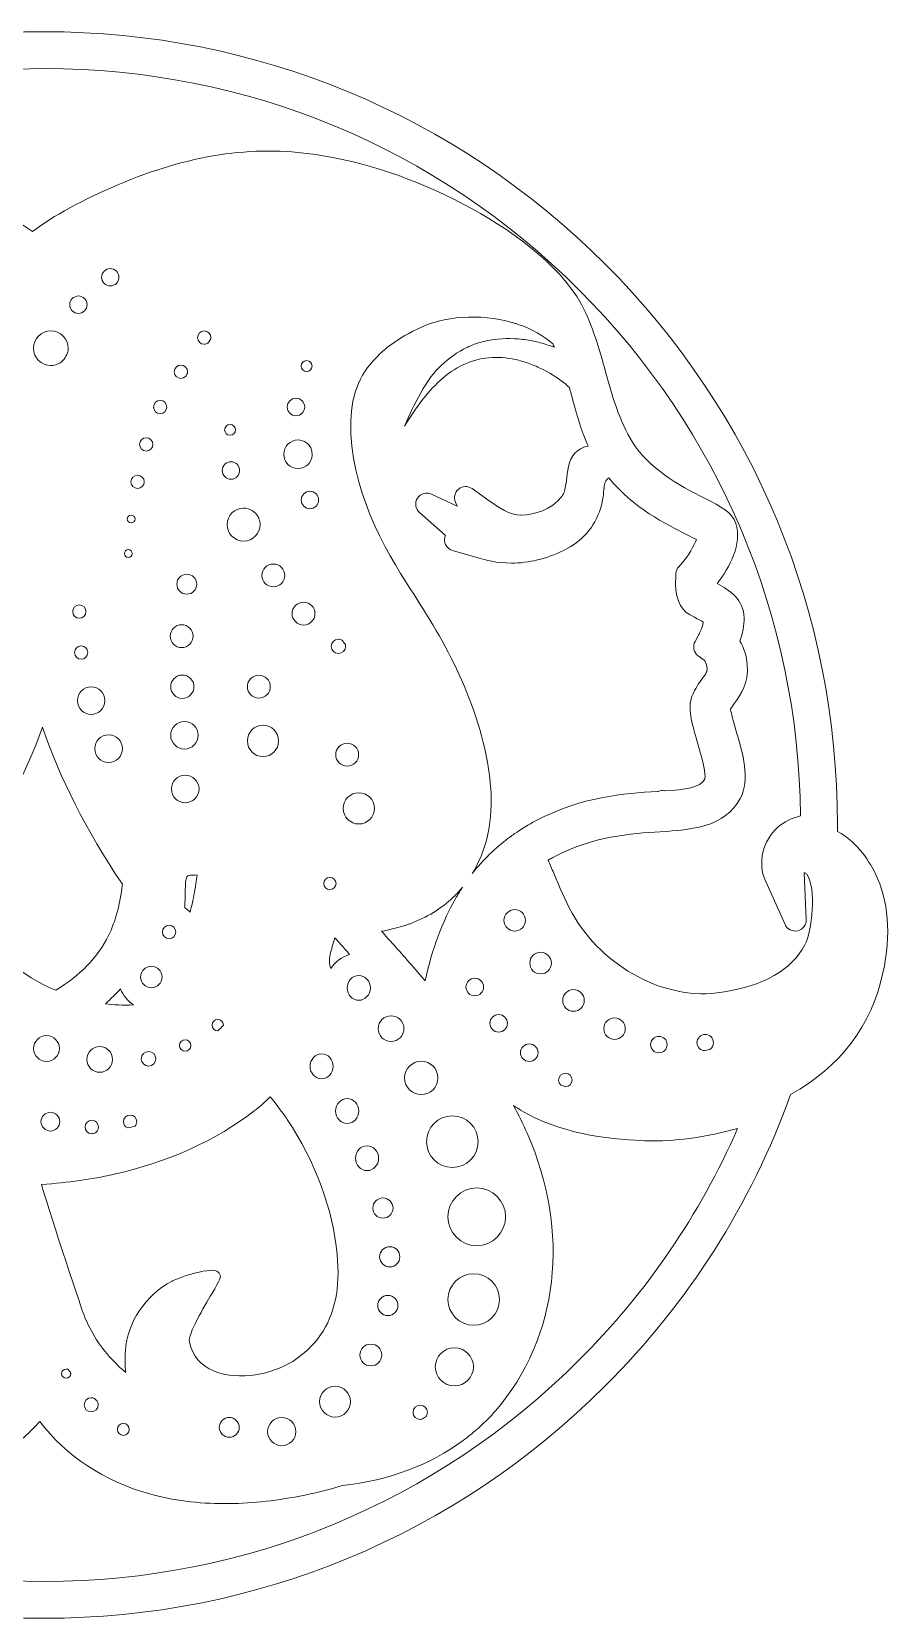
# Model space of a CAD drawing. Header units: millimetres. Extents: x 9 to 1276, y -340 to -50.
# Drawn here: x 794.5 to 948.6, y -340.4 to -56.2 of the extents above; entities that cross this region are included whole.
import ezdxf

# ---------------------------------------------------------------- set-up
doc = ezdxf.new("R2010")
doc.units = ezdxf.units.MM
doc.header["$MEASUREMENT"] = 0
doc.layers.add('Layer 2', color=7, linetype='Continuous')

msp = doc.modelspace()

# ---------------------------------------------------------------- linework, layer by layer
at = {"layer": 'Layer 2', "lineweight": 0}
for points, knots in [([(945.74, -206.94), (944.93, -205.31), (942.66, -201.36), (938.94, -199.45), (938.94, -199.45), (938.95, -199.31), (938.95, -199.31), (938.95, -198.97), (938.96, -198.63), (938.96, -198.29), (938.96, -160.33), (924.17, -124.63), (897.33, -97.79), (870.49, -70.95), (834.79, -56.16), (796.83, -56.16), (758.86, -56.16), (723.17, -70.95), (696.33, -97.79), (669.7, -124.42), (654.93, -159.8), (654.71, -197.45), (651, -199.36), (648.73, -203.3), (647.92, -204.93), (645.53, -209.74), (645.05, -215.91), (646.54, -222.76), (648.53, -231.9), (653.79, -239.06), (662.2, -244.06), (669.21, -264.74), (680.69, -283.15), (696.33, -298.79), (723.17, -325.64), (758.87, -340.42), (796.83, -340.42), (834.79, -340.42), (870.49, -325.64), (897.33, -298.79), (912.3, -283.82), (923.48, -266.26), (930.56, -246.59), (939.49, -241.58), (945.06, -234.24), (947.12, -224.77), (948.61, -217.92), (948.13, -211.75), (945.74, -206.94)], [0, 0, 0, 0, 1, 1, 1, 2, 2, 2, 3, 3, 3, 4, 4, 4, 5, 5, 5, 6, 6, 6, 7, 7, 7, 8, 8, 8, 9, 9, 9, 10, 10, 10, 11, 11, 11, 12, 12, 12, 13, 13, 13, 14, 14, 14, 15, 15, 15, 16, 16, 16, 16]), ([(933.14, -219.74), (930.62, -224.33), (925.91, -227.03), (918.31, -228.26), (908.25, -229.88), (896.94, -223.91), (891.41, -214.08), (890.16, -211.86), (889.12, -209.35), (888.11, -206.93), (887.76, -206.1), (887.43, -205.33), (887.11, -204.59), (887.48, -204.37), (887.84, -204.17), (888.2, -203.98), (895.28, -200.27), (901.88, -199.84), (907.19, -199.5), (912.85, -199.13), (918.71, -198.75), (921.55, -193.52), (923.37, -190.16), (921.99, -185.44), (920.77, -181.27), (920.07, -178.86), (919.85, -177.9), (919.79, -177.52), (919.97, -177.18), (920.24, -176.8), (920.55, -176.38), (921.62, -174.91), (923.09, -172.9), (922.8, -169.58), (922.66, -168.04), (922.21, -166.59), (921.48, -165.34), (921.98, -163.89), (922.23, -162.48), (922.23, -161.16), (922.23, -157.93), (919.56, -156.19), (917.42, -155.03), (919.63, -152.11), (921.93, -147.95), (920.74, -144.29), (920.05, -142.21), (918.15, -141.26), (915.27, -139.82), (910.21, -137.29), (905.12, -134.31), (902.22, -129.7), (899.88, -125.98), (898.62, -121.47), (897.41, -117.1), (896.29, -113.05), (895.12, -108.86), (893.07, -105.03), (889.22, -97.83), (879.67, -91.05), (872.02, -87.1), (862.78, -82.33), (854.58, -79.58), (845.44, -78.18), (834.15, -76.45), (822.55, -78.22), (809.98, -83.59), (803.55, -86.34), (798.54, -89.08), (794.71, -91.95), (783.38, -84.08), (767.3, -79.35), (751.51, -79.28), (751.51, -79.28), (751.15, -79.28), (751.15, -79.28), (740.24, -79.28), (730.14, -81.47), (721.42, -85.63), (743.54, -70.75), (769.58, -62.76), (796.84, -62.76), (833.04, -62.76), (867.08, -76.85), (892.68, -102.45), (917.87, -127.65), (931.95, -161.07), (932.36, -196.66), (930.82, -197.02), (929.39, -197.73), (928.28, -198.7), (925.56, -201.09), (924.61, -205.12), (926.04, -208.28), (926.04, -208.28), (929.56, -216.11), (929.56, -216.11), (929.96, -216.99), (930.92, -217.46), (931.85, -217.23), (932.79, -217.01), (933.43, -216.15), (933.38, -215.19), (933.38, -215.19), (932.97, -206.85), (932.97, -206.85), (932.97, -206.85), (932.98, -206.85), (932.98, -206.85), (933.25, -206.85), (933.33, -206.96), (933.45, -207.12), (933.45, -207.12), (933.45, -207.12), (933.45, -207.12), (935.27, -209.55), (934.37, -217.5), (933.14, -219.74)], [0, 0, 0, 0, 1, 1, 1, 2, 2, 2, 3, 3, 3, 4, 4, 4, 5, 5, 5, 6, 6, 6, 7, 7, 7, 8, 8, 8, 9, 9, 9, 10, 10, 10, 11, 11, 11, 12, 12, 12, 13, 13, 13, 14, 14, 14, 15, 15, 15, 16, 16, 16, 17, 17, 17, 18, 18, 18, 19, 19, 19, 20, 20, 20, 21, 21, 21, 22, 22, 22, 23, 23, 23, 24, 24, 24, 25, 25, 25, 26, 26, 26, 27, 27, 27, 28, 28, 28, 29, 29, 29, 30, 30, 30, 31, 31, 31, 32, 32, 32, 33, 33, 33, 34, 34, 34, 35, 35, 35, 36, 36, 36, 37, 37, 37, 38, 38, 38, 39, 39, 39, 39]), ([(808.62, -101.7), (807.76, -101.7), (807.07, -101), (807.07, -100.14), (807.07, -99.29), (807.76, -98.59), (808.62, -98.59), (809.48, -98.59), (810.18, -99.29), (810.18, -100.14), (810.18, -101), (809.48, -101.7), (808.62, -101.7)], [0, 0, 0, 0, 1, 1, 1, 2, 2, 2, 3, 3, 3, 4, 4, 4, 4]), ([(802.92, -106.62), (802.06, -106.62), (801.37, -105.92), (801.37, -105.06), (801.37, -104.2), (802.06, -103.51), (802.92, -103.51), (803.78, -103.51), (804.48, -104.2), (804.48, -105.06), (804.48, -105.92), (803.78, -106.62), (802.92, -106.62)], [0, 0, 0, 0, 1, 1, 1, 2, 2, 2, 3, 3, 3, 4, 4, 4, 4]), ([(861.37, -126.82), (863.21, -123.83), (865.23, -120.92), (867.76, -118.63), (870.26, -116.32), (873.31, -114.82), (876.49, -114.57), (878.09, -114.44), (879.7, -114.56), (881.26, -114.89), (882.04, -115.06), (882.8, -115.28), (883.55, -115.55), (884.3, -115.82), (885.06, -116.14), (885.79, -116.49), (887.24, -117.2), (888.63, -118.03), (889.86, -118.99), (890.23, -119.28), (890.57, -119.57), (890.91, -119.88), (891.14, -120.67), (891.35, -121.46), (891.56, -122.23), (892.33, -125.03), (893.06, -127.67), (894.12, -130.02), (894.18, -130.15), (894.24, -130.27), (894.3, -130.4), (893.65, -130.5), (893.05, -130.75), (892.52, -131.14), (890.88, -132.35), (890.66, -134.25), (890.44, -136.09), (890.35, -136.89), (890.25, -137.72), (890.04, -138.46), (889.94, -138.8), (889.77, -139.13), (889.54, -139.44), (887.74, -141.82), (884.58, -142.73), (882.42, -142.77), (882.42, -142.77), (882.31, -142.78), (882.31, -142.78), (880.17, -142.78), (878.24, -141.4), (876.54, -140.19), (876.54, -140.19), (873.49, -138.02), (873.49, -138.02), (872.76, -137.5), (871.76, -137.53), (871.07, -138.09), (870.37, -138.66), (870.14, -139.62), (870.49, -140.44), (870.49, -140.44), (870.81, -141.17), (870.81, -141.17), (870.81, -141.17), (866.23, -139), (866.23, -139), (865.33, -138.58), (864.24, -138.88), (863.7, -139.71), (863.15, -140.54), (863.31, -141.66), (864.05, -142.31), (864.05, -142.31), (868.71, -146.4), (868.71, -146.4), (868.62, -146.6), (868.57, -146.81), (868.55, -147.03), (868.48, -147.97), (869.09, -148.84), (869.99, -149.11), (869.99, -149.11), (874.73, -150.48), (874.73, -150.48), (875.8, -150.79), (877.8, -151.37), (880.53, -151.37), (883.65, -151.37), (886.8, -150.61), (889.88, -149.09), (893.2, -147.46), (895.37, -144.99), (896.52, -141.56), (896.83, -140.65), (896.97, -139.41), (897.11, -138.1), (897.11, -138.1), (897.12, -138.06), (897.12, -138.06), (897.14, -137.85), (897.17, -137.62), (897.2, -137.37), (897.26, -136.85), (897.54, -136.4), (897.96, -136.11), (902.45, -141.51), (908.19, -144.38), (912.03, -146.3), (912.7, -146.64), (913.25, -146.92), (913.67, -147.14), (913.3, -148.19), (912.33, -149.97), (910.88, -151.6), (910.88, -151.6), (910.51, -152.02), (910.51, -152.02), (910.22, -152.35), (910.04, -152.78), (910.01, -153.22), (910.01, -153.22), (909.97, -153.78), (909.97, -153.78), (909.75, -157.29), (910.62, -159.6), (912.54, -160.65), (912.54, -160.65), (913.31, -161.05), (913.31, -161.05), (914.09, -161.46), (914.59, -161.76), (914.91, -161.96), (914.69, -163.09), (914.13, -164.15), (914.13, -164.15), (914.13, -164.15), (913.44, -165.4), (913.44, -165.4), (912.96, -166.27), (913.2, -167.37), (914, -167.97), (914, -167.97), (915.06, -168.76), (915.06, -168.76), (915.15, -168.85), (915.5, -169.28), (915.58, -170.21), (915.63, -170.79), (915.5, -171.01), (914.69, -172.12), (914.13, -172.89), (913.43, -173.85), (912.94, -175.1), (912.94, -175.1), (912.89, -175.21), (912.89, -175.21), (912.08, -177.35), (912.81, -179.86), (913.83, -183.32), (915.31, -188.39), (915.31, -189.73), (915.18, -190.07), (914.34, -191.61), (911.7, -191.93), (907.99, -192.18), (907.96, -192.18), (907.94, -192.17), (907.91, -192.16), (907.56, -192.09), (907.24, -192.14), (906.95, -192.25), (906.87, -192.26), (906.79, -192.26), (906.71, -192.27), (906.71, -192.27), (906.71, -192.36), (906.71, -192.36), (906.71, -192.36), (906.71, -192.36), (906.71, -192.36), (906.71, -192.36), (906.71, -192.27), (906.71, -192.27), (900.73, -192.66), (893.28, -193.14), (884.84, -197.57), (883.61, -198.2), (882.41, -198.95), (881.03, -199.9), (881.03, -199.9), (880.94, -199.96), (880.94, -199.96), (880.79, -200.07), (880.65, -200.17), (880.5, -200.28), (880.45, -200.31), (880.4, -200.34), (880.35, -200.38), (880.22, -200.47), (880.09, -200.56), (879.97, -200.65), (877.57, -202.45), (875.41, -204.58), (873.51, -207), (873.53, -206.98), (873.54, -206.96), (873.55, -206.94), (873.63, -206.81), (873.71, -206.67), (873.8, -206.5), (873.8, -206.5), (873.83, -206.44), (873.83, -206.44), (876.19, -202.3), (877.2, -197.34), (876.81, -191.68), (876.78, -191.36), (876.75, -191.04), (876.72, -190.71), (876.71, -190.63), (876.71, -190.55), (876.7, -190.42), (876.68, -190.23), (876.67, -190.03), (876.64, -189.83), (876.64, -189.83), (876.64, -189.79), (876.64, -189.79), (876.63, -189.67), (876.62, -189.55), (876.61, -189.43), (874.9, -176.47), (868.52, -165.33), (862.5, -156.14), (857.75, -148.88), (851.46, -137.86), (851.74, -125.98), (851.86, -120.86), (853.54, -117), (857.01, -113.84), (857.01, -113.84), (857.22, -113.64), (857.22, -113.64), (857.36, -113.52), (857.49, -113.39), (857.64, -113.27), (857.73, -113.2), (857.82, -113.12), (857.94, -113.01), (857.94, -113.01), (857.98, -112.98), (857.98, -112.98), (858.09, -112.88), (858.2, -112.79), (858.32, -112.69), (859.84, -111.52), (861.58, -110.46), (863.62, -109.44), (868.33, -107.08), (874.83, -106.62), (880.59, -108.23), (880.67, -108.25), (880.75, -108.28), (880.84, -108.31), (880.95, -108.34), (881.05, -108.38), (881.17, -108.42), (881.37, -108.48), (881.57, -108.54), (881.76, -108.6), (884.21, -109.43), (886.34, -110.63), (887.93, -112.07), (888.04, -112.28), (888.14, -112.49), (888.25, -112.7), (887.97, -112.6), (887.69, -112.5), (887.41, -112.4), (886.5, -112.11), (885.59, -111.85), (884.65, -111.64), (883.7, -111.43), (882.74, -111.28), (881.78, -111.21), (879.85, -111.05), (877.9, -111.15), (876.01, -111.56), (875.07, -111.77), (874.14, -112.05), (873.25, -112.42), (872.81, -112.61), (872.37, -112.81), (871.95, -113.04), (871.95, -113.04), (871.31, -113.38), (871.31, -113.38), (871.31, -113.38), (870.71, -113.76), (870.71, -113.76), (869.1, -114.77), (867.73, -116.06), (866.54, -117.45), (864.16, -120.24), (861.37, -126.82), (861.37, -126.82)], [0, 0, 0, 0, 1, 1, 1, 2, 2, 2, 3, 3, 3, 4, 4, 4, 5, 5, 5, 6, 6, 6, 7, 7, 7, 8, 8, 8, 9, 9, 9, 10, 10, 10, 11, 11, 11, 12, 12, 12, 13, 13, 13, 14, 14, 14, 15, 15, 15, 16, 16, 16, 17, 17, 17, 18, 18, 18, 19, 19, 19, 20, 20, 20, 21, 21, 21, 22, 22, 22, 23, 23, 23, 24, 24, 24, 25, 25, 25, 26, 26, 26, 27, 27, 27, 28, 28, 28, 29, 29, 29, 30, 30, 30, 31, 31, 31, 32, 32, 32, 33, 33, 33, 34, 34, 34, 35, 35, 35, 36, 36, 36, 37, 37, 37, 38, 38, 38, 39, 39, 39, 40, 40, 40, 41, 41, 41, 42, 42, 42, 43, 43, 43, 44, 44, 44, 45, 45, 45, 46, 46, 46, 47, 47, 47, 48, 48, 48, 49, 49, 49, 50, 50, 50, 51, 51, 51, 52, 52, 52, 53, 53, 53, 54, 54, 54, 55, 55, 55, 56, 56, 56, 57, 57, 57, 58, 58, 58, 59, 59, 59, 60, 60, 60, 61, 61, 61, 62, 62, 62, 63, 63, 63, 64, 64, 64, 65, 65, 65, 66, 66, 66, 67, 67, 67, 68, 68, 68, 69, 69, 69, 70, 70, 70, 71, 71, 71, 72, 72, 72, 73, 73, 73, 74, 74, 74, 75, 75, 75, 76, 76, 76, 77, 77, 77, 78, 78, 78, 79, 79, 79, 80, 80, 80, 81, 81, 81, 82, 82, 82, 83, 83, 83, 84, 84, 84, 85, 85, 85, 86, 86, 86, 87, 87, 87, 88, 88, 88, 89, 89, 89, 90, 90, 90, 91, 91, 91, 92, 92, 92, 93, 93, 93, 94, 94, 94, 95, 95, 95, 96, 96, 96, 97, 97, 97, 98, 98, 98, 99, 99, 99, 100, 100, 100, 101, 101, 101, 102, 102, 102, 102]), ([(794.87, -112.88), (794.87, -111.16), (796.26, -109.77), (797.98, -109.77), (799.69, -109.77), (801.08, -111.16), (801.08, -112.88), (801.08, -113.16), (801.04, -113.43), (800.97, -113.7), (800.77, -114.07), (800.57, -114.45), (800.38, -114.83), (799.79, -115.56), (798.91, -115.98), (797.98, -115.98), (796.26, -115.98), (794.87, -114.59), (794.87, -112.88)], [0, 0, 0, 0, 1, 1, 1, 2, 2, 2, 3, 3, 3, 4, 4, 4, 5, 5, 5, 6, 6, 6, 6]), ([(826.61, -111.3), (826.44, -111.52), (826.26, -111.75), (826.09, -111.98), (825.94, -112.07), (825.73, -112.16), (825.47, -112.16), (824.81, -112.16), (824.28, -111.62), (824.28, -110.96), (824.28, -110.31), (824.81, -109.77), (825.47, -109.77), (826.13, -109.77), (826.66, -110.31), (826.66, -110.96), (826.66, -111.08), (826.65, -111.19), (826.61, -111.3)], [0, 0, 0, 0, 1, 1, 1, 2, 2, 2, 3, 3, 3, 4, 4, 4, 5, 5, 5, 6, 6, 6, 6]), ([(822.44, -117.4), (822.33, -117.58), (822.23, -117.75), (822.13, -117.93), (821.9, -118.15), (821.6, -118.28), (821.29, -118.28), (820.63, -118.28), (820.1, -117.74), (820.1, -117.08), (820.1, -116.43), (820.63, -115.89), (821.29, -115.89), (821.95, -115.89), (822.48, -116.43), (822.48, -117.08), (822.48, -117.19), (822.47, -117.29), (822.44, -117.4)], [0, 0, 0, 0, 1, 1, 1, 2, 2, 2, 3, 3, 3, 4, 4, 4, 5, 5, 5, 6, 6, 6, 6]), ([(842.85, -116.06), (842.85, -115.53), (843.28, -115.09), (843.82, -115.09), (844.35, -115.09), (844.79, -115.53), (844.79, -116.06), (844.79, -116.6), (844.35, -117.03), (843.82, -117.03), (843.28, -117.03), (842.85, -116.6), (842.85, -116.06)], [0, 0, 0, 0, 1, 1, 1, 2, 2, 2, 3, 3, 3, 4, 4, 4, 4]), ([(817.57, -124.59), (816.91, -124.59), (816.38, -124.06), (816.38, -123.4), (816.38, -122.74), (816.91, -122.21), (817.57, -122.21), (818.23, -122.21), (818.76, -122.74), (818.76, -123.4), (818.76, -124.06), (818.23, -124.59), (817.57, -124.59)], [0, 0, 0, 0, 1, 1, 1, 2, 2, 2, 3, 3, 3, 4, 4, 4, 4]), ([(843.47, -123.4), (843.47, -124.26), (842.77, -124.96), (841.91, -124.96), (841.05, -124.96), (840.35, -124.26), (840.35, -123.4), (840.35, -122.54), (841.05, -121.84), (841.91, -121.84), (842.77, -121.84), (843.47, -122.54), (843.47, -123.4)], [0, 0, 0, 0, 1, 1, 1, 2, 2, 2, 3, 3, 3, 4, 4, 4, 4]), ([(829.12, -127.5), (829.12, -126.96), (829.56, -126.53), (830.09, -126.53), (830.63, -126.53), (831.07, -126.96), (831.07, -127.5), (831.07, -128.03), (830.63, -128.47), (830.09, -128.47), (829.56, -128.47), (829.12, -128.03), (829.12, -127.5)], [0, 0, 0, 0, 1, 1, 1, 2, 2, 2, 3, 3, 3, 4, 4, 4, 4]), ([(815.06, -131.29), (814.4, -131.29), (813.87, -130.76), (813.87, -130.1), (813.87, -129.44), (814.4, -128.91), (815.06, -128.91), (815.72, -128.91), (816.26, -129.44), (816.26, -130.1), (816.26, -130.76), (815.72, -131.29), (815.06, -131.29)], [0, 0, 0, 0, 1, 1, 1, 2, 2, 2, 3, 3, 3, 4, 4, 4, 4]), ([(842.28, -129.31), (843.39, -129.31), (844.38, -130.04), (844.72, -131.1), (844.75, -131.42), (844.79, -131.73), (844.83, -132.05), (844.74, -133.38), (843.63, -134.42), (842.28, -134.42), (840.87, -134.42), (839.72, -133.28), (839.72, -131.87), (839.72, -130.46), (840.87, -129.31), (842.28, -129.31)], [0, 0, 0, 0, 1, 1, 1, 2, 2, 2, 3, 3, 3, 4, 4, 4, 5, 5, 5, 5]), ([(830.25, -133.21), (831.11, -133.21), (831.81, -133.91), (831.81, -134.77), (831.81, -135.63), (831.11, -136.33), (830.25, -136.33), (829.39, -136.33), (828.69, -135.63), (828.69, -134.77), (828.69, -133.91), (829.39, -133.21), (830.25, -133.21)], [0, 0, 0, 0, 1, 1, 1, 2, 2, 2, 3, 3, 3, 4, 4, 4, 4]), ([(814.72, -136.8), (814.72, -137.46), (814.19, -137.99), (813.53, -137.99), (812.87, -137.99), (812.34, -137.46), (812.34, -136.8), (812.34, -136.14), (812.87, -135.61), (813.53, -135.61), (814.19, -135.61), (814.72, -136.14), (814.72, -136.8)], [0, 0, 0, 0, 1, 1, 1, 2, 2, 2, 3, 3, 3, 4, 4, 4, 4]), ([(844.41, -141.62), (843.55, -141.62), (842.85, -140.92), (842.85, -140.06), (842.85, -139.2), (843.55, -138.5), (844.41, -138.5), (845.27, -138.5), (845.97, -139.2), (845.97, -140.06), (845.97, -140.92), (845.27, -141.62), (844.41, -141.62)], [0, 0, 0, 0, 1, 1, 1, 2, 2, 2, 3, 3, 3, 4, 4, 4, 4]), ([(832.53, -147.41), (830.9, -147.41), (829.58, -146.09), (829.58, -144.46), (829.58, -142.84), (830.9, -141.51), (832.53, -141.51), (833.62, -141.51), (834.61, -142.11), (835.13, -143.07), (835.13, -143.07), (835.17, -143.16), (835.17, -143.16), (835.21, -143.25), (835.25, -143.33), (835.28, -143.41), (835.42, -143.75), (835.48, -144.11), (835.48, -144.46), (835.48, -146.09), (834.16, -147.41), (832.53, -147.41)], [0, 0, 0, 0, 1, 1, 1, 2, 2, 2, 3, 3, 3, 4, 4, 4, 5, 5, 5, 6, 6, 6, 7, 7, 7, 7]), ([(812.37, -142.78), (812.75, -142.78), (813.06, -143.09), (813.06, -143.47), (813.06, -143.86), (812.75, -144.17), (812.37, -144.17), (811.98, -144.17), (811.67, -143.86), (811.67, -143.47), (811.67, -143.09), (811.98, -142.78), (812.37, -142.78)], [0, 0, 0, 0, 1, 1, 1, 2, 2, 2, 3, 3, 3, 4, 4, 4, 4]), ([(811.87, -148.95), (812.25, -148.95), (812.57, -149.27), (812.57, -149.65), (812.57, -150.04), (812.25, -150.35), (811.87, -150.35), (811.49, -150.35), (811.17, -150.04), (811.17, -149.65), (811.17, -149.27), (811.49, -148.95), (811.87, -148.95)], [0, 0, 0, 0, 1, 1, 1, 2, 2, 2, 3, 3, 3, 4, 4, 4, 4]), ([(822.35, -156.93), (821.36, -156.93), (820.56, -156.13), (820.56, -155.14), (820.56, -154.16), (821.36, -153.36), (822.35, -153.36), (823.33, -153.36), (824.13, -154.16), (824.13, -155.14), (824.13, -156.13), (823.33, -156.93), (822.35, -156.93)], [0, 0, 0, 0, 1, 1, 1, 2, 2, 2, 3, 3, 3, 4, 4, 4, 4]), ([(839.91, -153.58), (839.91, -154.71), (838.99, -155.63), (837.86, -155.63), (836.73, -155.63), (835.81, -154.71), (835.81, -153.58), (835.81, -152.45), (836.73, -151.53), (837.86, -151.53), (838.99, -151.53), (839.91, -152.45), (839.91, -153.58)], [0, 0, 0, 0, 1, 1, 1, 2, 2, 2, 3, 3, 3, 4, 4, 4, 4]), ([(801.89, -160.05), (801.89, -159.4), (802.42, -158.86), (803.08, -158.86), (803.74, -158.86), (804.27, -159.4), (804.27, -160.05), (804.27, -160.71), (803.74, -161.25), (803.08, -161.25), (802.42, -161.25), (801.89, -160.71), (801.89, -160.05)], [0, 0, 0, 0, 1, 1, 1, 2, 2, 2, 3, 3, 3, 4, 4, 4, 4]), ([(843.27, -162.46), (842.13, -162.46), (841.21, -161.54), (841.21, -160.41), (841.21, -159.28), (842.13, -158.36), (843.27, -158.36), (844.4, -158.36), (845.32, -159.28), (845.32, -160.41), (845.32, -161.54), (844.4, -162.46), (843.27, -162.46)], [0, 0, 0, 0, 1, 1, 1, 2, 2, 2, 3, 3, 3, 4, 4, 4, 4]), ([(821.42, -162.41), (822.55, -162.41), (823.47, -163.33), (823.47, -164.46), (823.47, -165.59), (822.55, -166.51), (821.42, -166.51), (820.29, -166.51), (819.37, -165.59), (819.37, -164.46), (819.37, -163.33), (820.29, -162.41), (821.42, -162.41)], [0, 0, 0, 0, 1, 1, 1, 2, 2, 2, 3, 3, 3, 4, 4, 4, 4]), ([(803.41, -168.59), (802.75, -168.59), (802.22, -168.05), (802.22, -167.39), (802.22, -166.74), (802.75, -166.2), (803.41, -166.2), (804.07, -166.2), (804.6, -166.74), (804.6, -167.39), (804.6, -168.05), (804.07, -168.59), (803.41, -168.59)], [0, 0, 0, 0, 1, 1, 1, 2, 2, 2, 3, 3, 3, 4, 4, 4, 4]), ([(849.52, -167.57), (848.81, -167.57), (848.23, -166.99), (848.23, -166.28), (848.23, -165.57), (848.81, -164.99), (849.52, -164.99), (849.76, -164.99), (849.99, -165.06), (850.19, -165.19), (850.38, -165.44), (850.57, -165.7), (850.76, -165.95), (850.79, -166.06), (850.81, -166.17), (850.81, -166.28), (850.81, -166.99), (850.23, -167.57), (849.52, -167.57)], [0, 0, 0, 0, 1, 1, 1, 2, 2, 2, 3, 3, 3, 4, 4, 4, 5, 5, 5, 6, 6, 6, 6]), ([(819.46, -173.51), (819.46, -172.36), (820.4, -171.43), (821.54, -171.43), (822.69, -171.43), (823.63, -172.36), (823.63, -173.51), (823.63, -174.66), (822.69, -175.6), (821.54, -175.6), (820.4, -175.6), (819.46, -174.66), (819.46, -173.51)], [0, 0, 0, 0, 1, 1, 1, 2, 2, 2, 3, 3, 3, 4, 4, 4, 4]), ([(837.31, -173.51), (837.31, -174.64), (836.39, -175.57), (835.26, -175.57), (834.13, -175.57), (833.2, -174.64), (833.2, -173.51), (833.2, -172.38), (834.13, -171.46), (835.26, -171.46), (836.39, -171.46), (837.31, -172.38), (837.31, -173.51)], [0, 0, 0, 0, 1, 1, 1, 2, 2, 2, 3, 3, 3, 4, 4, 4, 4]), ([(807.67, -176.01), (807.67, -177.37), (806.56, -178.47), (805.2, -178.47), (803.85, -178.47), (802.74, -177.37), (802.74, -176.01), (802.74, -174.65), (803.85, -173.54), (805.2, -173.54), (806.56, -173.54), (807.67, -174.65), (807.67, -176.01)], [0, 0, 0, 0, 1, 1, 1, 2, 2, 2, 3, 3, 3, 4, 4, 4, 4]), ([(796.5, -180.79), (799.56, -189.87), (804.25, -199.11), (810.79, -208.91), (810.38, -212.52), (809.57, -215.53), (808.31, -218.09), (806.41, -221.95), (803.14, -225.34), (798.85, -227.89), (792.63, -225.3), (787.85, -221.12), (785.37, -216.08), (784.11, -213.52), (783.3, -210.52), (782.89, -206.9), (788.96, -197.79), (793.43, -189.22), (796.5, -180.79)], [0, 0, 0, 0, 1, 1, 1, 2, 2, 2, 3, 3, 3, 4, 4, 4, 5, 5, 5, 6, 6, 6, 6]), ([(824.39, -182.21), (824.39, -183.57), (823.29, -184.68), (821.93, -184.68), (820.57, -184.68), (819.46, -183.57), (819.46, -182.21), (819.46, -180.85), (820.57, -179.75), (821.93, -179.75), (823.29, -179.75), (824.39, -180.85), (824.39, -182.21)], [0, 0, 0, 0, 1, 1, 1, 2, 2, 2, 3, 3, 3, 4, 4, 4, 4]), ([(838.8, -183.23), (838.8, -184.77), (837.55, -186.03), (836, -186.03), (834.46, -186.03), (833.2, -184.77), (833.2, -183.23), (833.2, -181.68), (834.46, -180.43), (836, -180.43), (837.55, -180.43), (838.8, -181.68), (838.8, -183.23)], [0, 0, 0, 0, 1, 1, 1, 2, 2, 2, 3, 3, 3, 4, 4, 4, 4]), ([(810.8, -184.61), (810.8, -185.97), (809.69, -187.08), (808.34, -187.08), (806.98, -187.08), (805.87, -185.97), (805.87, -184.61), (805.87, -183.25), (806.98, -182.15), (808.34, -182.15), (809.69, -182.15), (810.8, -183.25), (810.8, -184.61)], [0, 0, 0, 0, 1, 1, 1, 2, 2, 2, 3, 3, 3, 4, 4, 4, 4]), ([(853.14, -185.69), (853.14, -186.82), (852.22, -187.74), (851.09, -187.74), (849.96, -187.74), (849.04, -186.82), (849.04, -185.69), (849.04, -184.56), (849.96, -183.64), (851.09, -183.64), (852.22, -183.64), (853.14, -184.56), (853.14, -185.69)], [0, 0, 0, 0, 1, 1, 1, 2, 2, 2, 3, 3, 3, 4, 4, 4, 4]), ([(822.06, -194.3), (820.7, -194.3), (819.6, -193.2), (819.6, -191.84), (819.6, -190.48), (820.7, -189.37), (822.06, -189.37), (823.42, -189.37), (824.53, -190.48), (824.53, -191.84), (824.53, -193.2), (823.42, -194.3), (822.06, -194.3)], [0, 0, 0, 0, 1, 1, 1, 2, 2, 2, 3, 3, 3, 4, 4, 4, 4]), ([(853.16, -198.11), (851.62, -198.11), (850.36, -196.86), (850.36, -195.31), (850.36, -193.77), (851.62, -192.51), (853.16, -192.51), (854.71, -192.51), (855.96, -193.77), (855.96, -195.31), (855.96, -196.86), (854.71, -198.11), (853.16, -198.11)], [0, 0, 0, 0, 1, 1, 1, 2, 2, 2, 3, 3, 3, 4, 4, 4, 4]), ([(824.19, -207.27), (824.13, -207.79), (824.06, -208.29), (823.98, -208.79), (823.74, -210.32), (823.5, -211.55), (823.24, -212.68), (823.24, -212.68), (823.24, -212.68), (823.24, -212.68), (823.14, -213.08), (823.04, -213.48), (822.94, -213.88), (822.66, -213.59), (822.35, -213.33), (822.01, -213.11), (822.01, -213.11), (822.1, -208.49), (822.1, -208.49), (822.18, -208.17), (822.25, -207.86), (822.32, -207.55), (822.43, -207.47), (822.51, -207.42), (822.52, -207.42), (822.6, -207.39), (822.83, -207.3), (823.29, -207.25), (823.29, -207.25), (823.44, -207.26), (823.44, -207.26), (823.52, -207.26), (823.59, -207.26), (823.64, -207.25), (823.74, -207.25), (823.83, -207.25), (823.96, -207.24), (823.96, -207.24), (823.99, -207.24), (823.99, -207.24), (824.06, -207.25), (824.13, -207.26), (824.19, -207.27)], [0, 0, 0, 0, 1, 1, 1, 2, 2, 2, 3, 3, 3, 4, 4, 4, 5, 5, 5, 6, 6, 6, 7, 7, 7, 8, 8, 8, 9, 9, 9, 10, 10, 10, 11, 11, 11, 12, 12, 12, 13, 13, 13, 14, 14, 14, 14]), ([(849.09, -208.79), (849.09, -209.4), (848.59, -209.89), (847.98, -209.89), (847.38, -209.89), (846.88, -209.4), (846.88, -208.79), (846.88, -208.18), (847.38, -207.68), (847.98, -207.68), (848.59, -207.68), (849.09, -208.18), (849.09, -208.79)], [0, 0, 0, 0, 1, 1, 1, 2, 2, 2, 3, 3, 3, 4, 4, 4, 4]), ([(859.44, -219.78), (858.71, -218.98), (857.97, -218.14), (857.26, -217.31), (858.57, -217.1), (859.84, -216.79), (861.08, -216.4), (861.08, -216.4), (861.26, -216.35), (861.26, -216.35), (861.42, -216.3), (861.57, -216.25), (861.78, -216.19), (861.97, -216.12), (862.17, -216.05), (862.36, -215.98), (865.35, -214.86), (867.95, -213.27), (870.08, -211.25), (870.68, -210.68), (871.23, -210.08), (871.77, -209.43), (871.57, -209.73), (871.38, -210.03), (871.19, -210.34), (871.12, -210.44), (871.06, -210.56), (871, -210.65), (871, -210.65), (870.93, -210.78), (870.93, -210.78), (870.87, -210.87), (870.82, -210.96), (870.75, -211.08), (870.75, -211.08), (870.65, -211.25), (870.65, -211.25), (868.17, -215.51), (866.29, -220.55), (865.06, -226.23), (863.13, -223.97), (861.27, -221.78), (859.44, -219.78)], [0, 0, 0, 0, 1, 1, 1, 2, 2, 2, 3, 3, 3, 4, 4, 4, 5, 5, 5, 6, 6, 6, 7, 7, 7, 8, 8, 8, 9, 9, 9, 10, 10, 10, 11, 11, 11, 12, 12, 12, 13, 13, 13, 14, 14, 14, 14]), ([(879.18, -215.37), (879.18, -214.3), (880.05, -213.43), (881.11, -213.43), (882.18, -213.43), (883.05, -214.3), (883.05, -215.37), (883.05, -216.43), (882.18, -217.3), (881.11, -217.3), (880.05, -217.3), (879.18, -216.43), (879.18, -215.37)], [0, 0, 0, 0, 1, 1, 1, 2, 2, 2, 3, 3, 3, 4, 4, 4, 4]), ([(820.37, -217.45), (820.37, -218.11), (819.83, -218.65), (819.18, -218.65), (818.52, -218.65), (817.98, -218.11), (817.98, -217.45), (817.98, -216.8), (818.52, -216.26), (819.18, -216.26), (819.83, -216.26), (820.37, -216.8), (820.37, -217.45)], [0, 0, 0, 0, 1, 1, 1, 2, 2, 2, 3, 3, 3, 4, 4, 4, 4]), ([(851.51, -221.49), (850.13, -221.89), (848.92, -222.79), (848.13, -224.01), (847.98, -223.56), (847.9, -223.13), (847.89, -222.73), (847.88, -221.94), (848.13, -221.08), (848.42, -220.08), (848.57, -219.57), (848.72, -219.04), (848.85, -218.5), (849.48, -219.12), (850.34, -220.07), (851.51, -221.49)], [0, 0, 0, 0, 1, 1, 1, 2, 2, 2, 3, 3, 3, 4, 4, 4, 5, 5, 5, 5]), ([(883.82, -223.03), (883.82, -221.96), (884.69, -221.1), (885.75, -221.1), (886.82, -221.1), (887.69, -221.96), (887.69, -223.03), (887.69, -224.1), (886.82, -224.96), (885.75, -224.96), (884.69, -224.96), (883.82, -224.1), (883.82, -223.03)], [0, 0, 0, 0, 1, 1, 1, 2, 2, 2, 3, 3, 3, 4, 4, 4, 4]), ([(817.92, -225.52), (817.92, -226.59), (817.05, -227.46), (815.99, -227.46), (814.92, -227.46), (814.05, -226.59), (814.05, -225.52), (814.05, -224.46), (814.92, -223.59), (815.99, -223.59), (817.05, -223.59), (817.92, -224.46), (817.92, -225.52)], [0, 0, 0, 0, 1, 1, 1, 2, 2, 2, 3, 3, 3, 4, 4, 4, 4]), ([(855.24, -227.47), (855.24, -228.7), (854.31, -229.69), (853.16, -229.69), (852.02, -229.69), (851.09, -228.7), (851.09, -227.47), (851.09, -226.25), (852.02, -225.25), (853.16, -225.25), (854.31, -225.25), (855.24, -226.25), (855.24, -227.47)], [0, 0, 0, 0, 1, 1, 1, 2, 2, 2, 3, 3, 3, 4, 4, 4, 4]), ([(872.38, -227.32), (872.38, -226.45), (873.09, -225.75), (873.96, -225.75), (874.82, -225.75), (875.53, -226.45), (875.53, -227.32), (875.53, -228.19), (874.82, -228.9), (873.96, -228.9), (873.09, -228.9), (872.38, -228.19), (872.38, -227.32)], [0, 0, 0, 0, 1, 1, 1, 2, 2, 2, 3, 3, 3, 4, 4, 4, 4]), ([(812.79, -230.52), (810.88, -230.62), (809.13, -230.49), (807.76, -230.31), (808.72, -229.47), (809.62, -228.58), (810.45, -227.66), (810.91, -228.84), (811.74, -229.84), (812.79, -230.52)], [0, 0, 0, 0, 1, 1, 1, 2, 2, 2, 3, 3, 3, 3]), ([(889.71, -229.72), (889.71, -228.66), (890.58, -227.79), (891.65, -227.79), (892.71, -227.79), (893.58, -228.66), (893.58, -229.72), (893.58, -230.79), (892.71, -231.66), (891.65, -231.66), (890.58, -231.66), (889.71, -230.79), (889.71, -229.72)], [0, 0, 0, 0, 1, 1, 1, 2, 2, 2, 3, 3, 3, 4, 4, 4, 4]), ([(858.95, -237.08), (857.68, -237.08), (856.65, -236.05), (856.65, -234.78), (856.65, -233.51), (857.68, -232.47), (858.95, -232.47), (860.22, -232.47), (861.26, -233.51), (861.26, -234.78), (861.26, -236.05), (860.22, -237.08), (858.95, -237.08)], [0, 0, 0, 0, 1, 1, 1, 2, 2, 2, 3, 3, 3, 4, 4, 4, 4]), ([(878.24, -235.39), (877.37, -235.39), (876.67, -234.69), (876.67, -233.82), (876.67, -232.95), (877.37, -232.25), (878.24, -232.25), (879.11, -232.25), (879.82, -232.95), (879.82, -233.82), (879.82, -234.69), (879.11, -235.39), (878.24, -235.39)], [0, 0, 0, 0, 1, 1, 1, 2, 2, 2, 3, 3, 3, 4, 4, 4, 4]), ([(897.08, -234.78), (897.08, -233.71), (897.94, -232.84), (899.01, -232.84), (900.08, -232.84), (900.94, -233.71), (900.94, -234.78), (900.94, -235.84), (900.08, -236.71), (899.01, -236.71), (897.94, -236.71), (897.08, -235.84), (897.08, -234.78)], [0, 0, 0, 0, 1, 1, 1, 2, 2, 2, 3, 3, 3, 4, 4, 4, 4]), ([(828.91, -234.14), (828.59, -234.5), (828.25, -234.84), (827.91, -235.18), (827.34, -235.2), (826.86, -234.73), (826.86, -234.16), (826.86, -233.59), (827.32, -233.13), (827.89, -233.13), (828.45, -233.13), (828.9, -233.59), (828.91, -234.14)], [0, 0, 0, 0, 1, 1, 1, 2, 2, 2, 3, 3, 3, 4, 4, 4, 4]), ([(913.78, -237.3), (913.78, -236.48), (914.44, -235.82), (915.26, -235.82), (916.07, -235.82), (916.73, -236.48), (916.73, -237.3), (916.73, -237.78), (916.49, -238.24), (916.1, -238.51), (915.72, -238.58), (915.31, -238.65), (914.88, -238.72), (914.24, -238.56), (913.78, -237.97), (913.78, -237.3)], [0, 0, 0, 0, 1, 1, 1, 2, 2, 2, 3, 3, 3, 4, 4, 4, 5, 5, 5, 5]), ([(794.89, -238.34), (794.89, -237.07), (795.92, -236.03), (797.2, -236.03), (798.47, -236.03), (799.5, -237.07), (799.5, -238.34), (799.5, -239.61), (798.47, -240.64), (797.2, -240.64), (795.92, -240.64), (794.89, -239.61), (794.89, -238.34)], [0, 0, 0, 0, 1, 1, 1, 2, 2, 2, 3, 3, 3, 4, 4, 4, 4]), ([(804.42, -240.3), (804.42, -239.02), (805.46, -237.99), (806.73, -237.99), (808, -237.99), (809.04, -239.02), (809.04, -240.3), (809.04, -241.57), (808, -242.6), (806.73, -242.6), (805.46, -242.6), (804.42, -241.57), (804.42, -240.3)], [0, 0, 0, 0, 1, 1, 1, 2, 2, 2, 3, 3, 3, 4, 4, 4, 4]), ([(822.06, -236.78), (822.63, -236.78), (823.08, -237.24), (823.08, -237.8), (823.08, -238.36), (822.63, -238.82), (822.06, -238.82), (821.5, -238.82), (821.04, -238.36), (821.04, -237.8), (821.04, -237.24), (821.5, -236.78), (822.06, -236.78)], [0, 0, 0, 0, 1, 1, 1, 2, 2, 2, 3, 3, 3, 4, 4, 4, 4]), ([(883.73, -237.51), (884.6, -237.51), (885.3, -238.22), (885.3, -239.08), (885.3, -239.95), (884.6, -240.66), (883.73, -240.66), (882.86, -240.66), (882.15, -239.95), (882.15, -239.08), (882.15, -238.22), (882.86, -237.51), (883.73, -237.51)], [0, 0, 0, 0, 1, 1, 1, 2, 2, 2, 3, 3, 3, 4, 4, 4, 4]), ([(905.47, -237.63), (905.47, -236.82), (906.13, -236.16), (906.95, -236.16), (907.76, -236.16), (908.43, -236.82), (908.43, -237.63), (908.43, -238.45), (907.76, -239.11), (906.95, -239.11), (906.13, -239.11), (905.47, -238.45), (905.47, -237.63)], [0, 0, 0, 0, 1, 1, 1, 2, 2, 2, 3, 3, 3, 4, 4, 4, 4]), ([(814.17, -240.18), (814.17, -239.46), (814.76, -238.87), (815.48, -238.87), (816.2, -238.87), (816.79, -239.46), (816.79, -240.18), (816.79, -240.9), (816.2, -241.49), (815.48, -241.49), (814.76, -241.49), (814.17, -240.9), (814.17, -240.18)], [0, 0, 0, 0, 1, 1, 1, 2, 2, 2, 3, 3, 3, 4, 4, 4, 4]), ([(848.57, -241.52), (848.57, -242.75), (847.64, -243.74), (846.5, -243.74), (845.36, -243.74), (844.43, -242.75), (844.43, -241.52), (844.43, -240.29), (845.36, -239.3), (846.5, -239.3), (847.64, -239.3), (848.57, -240.29), (848.57, -241.52)], [0, 0, 0, 0, 1, 1, 1, 2, 2, 2, 3, 3, 3, 4, 4, 4, 4]), ([(864.37, -240.62), (866.02, -240.62), (867.36, -241.96), (867.36, -243.61), (867.36, -245.26), (866.02, -246.6), (864.37, -246.6), (862.73, -246.6), (861.39, -245.26), (861.39, -243.61), (861.39, -241.96), (862.73, -240.62), (864.37, -240.62)], [0, 0, 0, 0, 1, 1, 1, 2, 2, 2, 3, 3, 3, 4, 4, 4, 4]), ([(890.2, -242.78), (890.86, -242.78), (891.4, -243.32), (891.4, -243.98), (891.4, -244.64), (890.86, -245.18), (890.2, -245.18), (890.2, -245.18), (890.19, -245.18), (890.19, -245.18), (889.93, -245.09), (889.67, -244.99), (889.4, -244.88), (889.14, -244.65), (888.99, -244.33), (888.99, -243.98), (888.99, -243.32), (889.54, -242.78), (890.2, -242.78)], [0, 0, 0, 0, 1, 1, 1, 2, 2, 2, 3, 3, 3, 4, 4, 4, 5, 5, 5, 6, 6, 6, 6]), ([(892.68, -294.13), (867.08, -319.72), (833.04, -333.82), (796.84, -333.82), (760.64, -333.82), (726.6, -319.72), (701, -294.13), (688.31, -281.43), (678.44, -266.71), (671.66, -250.36), (676.95, -251.99), (682.65, -252.88), (687.93, -252.88), (688.54, -252.88), (689.16, -252.86), (689.77, -252.83), (696.2, -252.51), (704.48, -251.59), (711.53, -247.34), (711.95, -247.09), (712.36, -246.83), (712.77, -246.56), (711.87, -248.23), (711.06, -249.89), (710.34, -251.51), (702.49, -269.15), (704.67, -288.21), (716.03, -301.26), (716.89, -302.25), (717.85, -303.22), (718.94, -304.21), (718.94, -304.21), (719.28, -304.52), (719.28, -304.52), (720.07, -305.22), (720.93, -305.9), (721.8, -306.54), (727.72, -310.95), (735.03, -313.67), (743.5, -314.64), (746.04, -315.41), (748.59, -316.04), (751.1, -316.52), (761.13, -318.44), (770.17, -318.31), (777.98, -316.14), (785.12, -314.15), (791.47, -310.28), (796, -305.17), (800.56, -311.22), (807.67, -315.92), (815.7, -318.15), (819.83, -319.3), (824.36, -319.88), (829.15, -319.88), (833.38, -319.88), (837.9, -319.43), (842.58, -318.53), (845.09, -318.05), (847.64, -317.42), (850.18, -316.65), (858.66, -315.68), (865.95, -312.96), (871.87, -308.56), (872.76, -307.91), (873.62, -307.22), (874.41, -306.52), (874.5, -306.44), (874.59, -306.36), (874.66, -306.3), (874.66, -306.3), (874.74, -306.22), (874.74, -306.22), (875.84, -305.23), (876.79, -304.26), (877.65, -303.27), (889.01, -290.22), (891.19, -271.16), (883.34, -253.52), (882.62, -251.9), (881.81, -250.25), (880.91, -248.57), (881.32, -248.85), (881.74, -249.11), (882.15, -249.36), (889.2, -253.6), (897.48, -254.52), (903.92, -254.84), (904.52, -254.87), (905.14, -254.89), (905.75, -254.89), (910.68, -254.89), (916.03, -254.1), (921.06, -252.66), (914.31, -268.1), (904.77, -282.04), (892.68, -294.13)], [0, 0, 0, 0, 1, 1, 1, 2, 2, 2, 3, 3, 3, 4, 4, 4, 5, 5, 5, 6, 6, 6, 7, 7, 7, 8, 8, 8, 9, 9, 9, 10, 10, 10, 11, 11, 11, 12, 12, 12, 13, 13, 13, 14, 14, 14, 15, 15, 15, 16, 16, 16, 17, 17, 17, 18, 18, 18, 19, 19, 19, 20, 20, 20, 21, 21, 21, 22, 22, 22, 23, 23, 23, 24, 24, 24, 25, 25, 25, 26, 26, 26, 27, 27, 27, 28, 28, 28, 29, 29, 29, 30, 30, 30, 31, 31, 31, 32, 32, 32, 32]), ([(834.4, -249.52), (835.32, -248.8), (836.35, -247.96), (837.29, -246.98), (838.28, -248.21), (840.11, -250.67), (840.35, -251.03), (845.37, -258.59), (848.55, -267.18), (849.29, -275.2), (849.58, -278.29), (849.48, -280.94), (848.99, -283.28), (847.99, -288.07), (845.41, -291.81), (841.32, -294.39), (837.75, -296.65), (831.76, -297.97), (827.23, -296.12), (824.85, -295.15), (823.4, -293.46), (822.81, -290.96), (822.48, -289.55), (825.52, -284.46), (826.81, -282.28), (828.39, -279.64), (828.63, -279.24), (828.13, -278.57), (827.93, -278.31), (827.66, -278.07), (826.85, -278.07), (826.34, -278.07), (825.61, -278.17), (824.55, -278.41), (822.92, -278.77), (821.18, -279.35), (819.78, -279.98), (819.76, -279.99), (819.75, -279.99), (819.73, -280), (814.95, -282.52), (811.66, -287.42), (811.34, -292.48), (811.25, -293.82), (811.27, -295.13), (811.39, -296.39), (810.5, -295.64), (809.66, -294.83), (808.88, -293.99), (806.58, -291.49), (804.84, -288.66), (803.7, -285.56), (803.25, -284.3), (796.94, -265.26), (796.28, -262.7), (801.17, -262.34), (805.37, -261.75), (809.1, -260.92), (818.97, -258.71), (827.72, -254.77), (834.4, -249.52)], [0, 0, 0, 0, 1, 1, 1, 2, 2, 2, 3, 3, 3, 4, 4, 4, 5, 5, 5, 6, 6, 6, 7, 7, 7, 8, 8, 8, 9, 9, 9, 10, 10, 10, 11, 11, 11, 12, 12, 12, 13, 13, 13, 14, 14, 14, 15, 15, 15, 16, 16, 16, 17, 17, 17, 18, 18, 18, 19, 19, 19, 20, 20, 20, 20]), ([(797.89, -249.77), (798.82, -249.77), (799.57, -250.52), (799.57, -251.44), (799.57, -252.37), (798.82, -253.12), (797.89, -253.12), (796.97, -253.12), (796.21, -252.37), (796.21, -251.44), (796.21, -250.52), (796.97, -249.77), (797.89, -249.77)], [0, 0, 0, 0, 1, 1, 1, 2, 2, 2, 3, 3, 3, 4, 4, 4, 4]), ([(851.09, -251.77), (849.95, -251.77), (849.02, -250.77), (849.02, -249.54), (849.02, -248.32), (849.95, -247.32), (851.09, -247.32), (852.23, -247.32), (853.16, -248.32), (853.16, -249.54), (853.16, -250.77), (852.23, -251.77), (851.09, -251.77)], [0, 0, 0, 0, 1, 1, 1, 2, 2, 2, 3, 3, 3, 4, 4, 4, 4]), ([(805.31, -251.21), (805.97, -251.21), (806.51, -251.75), (806.51, -252.41), (806.51, -252.96), (806.13, -253.44), (805.6, -253.58), (805.52, -253.58), (805.45, -253.59), (805.37, -253.59), (805.37, -253.59), (805.24, -253.61), (805.24, -253.61), (804.61, -253.57), (804.11, -253.04), (804.11, -252.41), (804.11, -251.75), (804.65, -251.21), (805.31, -251.21)], [0, 0, 0, 0, 1, 1, 1, 2, 2, 2, 3, 3, 3, 4, 4, 4, 5, 5, 5, 6, 6, 6, 6]), ([(810.98, -251.44), (810.98, -250.78), (811.51, -250.25), (812.18, -250.25), (812.84, -250.25), (813.37, -250.78), (813.37, -251.44), (813.37, -251.74), (813.26, -252.02), (813.07, -252.24), (812.63, -252.36), (812.18, -252.46), (811.75, -252.56), (811.29, -252.39), (810.98, -251.95), (810.98, -251.44)], [0, 0, 0, 0, 1, 1, 1, 2, 2, 2, 3, 3, 3, 4, 4, 4, 5, 5, 5, 5]), ([(865.31, -255.03), (865.31, -252.49), (867.39, -250.41), (869.93, -250.41), (872.48, -250.41), (874.55, -252.49), (874.55, -255.03), (874.55, -257.58), (872.48, -259.65), (869.93, -259.65), (867.39, -259.65), (865.31, -257.58), (865.31, -255.03)], [0, 0, 0, 0, 1, 1, 1, 2, 2, 2, 3, 3, 3, 4, 4, 4, 4]), ([(854.65, -255.77), (855.79, -255.77), (856.72, -256.76), (856.72, -257.99), (856.72, -259.22), (855.79, -260.21), (854.65, -260.21), (853.5, -260.21), (852.57, -259.22), (852.57, -257.99), (852.57, -256.76), (853.5, -255.77), (854.65, -255.77)], [0, 0, 0, 0, 1, 1, 1, 2, 2, 2, 3, 3, 3, 4, 4, 4, 4]), ([(874.31, -273.65), (871.47, -273.65), (869.15, -271.33), (869.15, -268.48), (869.15, -265.64), (871.47, -263.32), (874.31, -263.32), (877.16, -263.32), (879.48, -265.64), (879.48, -268.48), (879.48, -271.33), (877.16, -273.65), (874.31, -273.65)], [0, 0, 0, 0, 1, 1, 1, 2, 2, 2, 3, 3, 3, 4, 4, 4, 4]), ([(857.5, -265.11), (858.49, -265.11), (859.31, -265.92), (859.31, -266.92), (859.31, -267.92), (858.49, -268.73), (857.5, -268.73), (856.5, -268.73), (855.68, -267.92), (855.68, -266.92), (855.68, -265.92), (856.5, -265.11), (857.5, -265.11)], [0, 0, 0, 0, 1, 1, 1, 2, 2, 2, 3, 3, 3, 4, 4, 4, 4]), ([(858.72, -277.46), (857.72, -277.46), (856.91, -276.65), (856.91, -275.65), (856.91, -274.65), (857.72, -273.84), (858.72, -273.84), (859.72, -273.84), (860.53, -274.65), (860.53, -275.65), (860.53, -276.65), (859.72, -277.46), (858.72, -277.46)], [0, 0, 0, 0, 1, 1, 1, 2, 2, 2, 3, 3, 3, 4, 4, 4, 4]), ([(869.15, -283.31), (869.15, -280.76), (871.22, -278.69), (873.77, -278.69), (876.32, -278.69), (878.39, -280.76), (878.39, -283.31), (878.39, -285.86), (876.32, -287.93), (873.77, -287.93), (871.22, -287.93), (869.15, -285.86), (869.15, -283.31)], [0, 0, 0, 0, 1, 1, 1, 2, 2, 2, 3, 3, 3, 4, 4, 4, 4]), ([(856.57, -284.38), (856.57, -283.38), (857.38, -282.57), (858.38, -282.57), (859.38, -282.57), (860.19, -283.38), (860.19, -284.38), (860.19, -285.38), (859.38, -286.19), (858.38, -286.19), (857.38, -286.19), (856.57, -285.38), (856.57, -284.38)], [0, 0, 0, 0, 1, 1, 1, 2, 2, 2, 3, 3, 3, 4, 4, 4, 4]), ([(855.32, -291.3), (856.4, -291.3), (857.27, -292.18), (857.27, -293.25), (857.27, -294.33), (856.4, -295.2), (855.32, -295.2), (854.24, -295.2), (853.37, -294.33), (853.37, -293.25), (853.37, -292.18), (854.24, -291.3), (855.32, -291.3)], [0, 0, 0, 0, 1, 1, 1, 2, 2, 2, 3, 3, 3, 4, 4, 4, 4]), ([(870.3, -291.95), (872.18, -291.95), (873.72, -293.48), (873.72, -295.37), (873.72, -297.25), (872.18, -298.79), (870.3, -298.79), (868.41, -298.79), (866.88, -297.25), (866.88, -295.37), (866.88, -293.48), (868.41, -291.95), (870.3, -291.95)], [0, 0, 0, 0, 1, 1, 1, 2, 2, 2, 3, 3, 3, 4, 4, 4, 4]), ([(801.55, -296.6), (801.55, -297.06), (801.18, -297.43), (800.72, -297.43), (800.26, -297.43), (799.89, -297.06), (799.89, -296.6), (799.89, -296.14), (800.26, -295.77), (800.72, -295.77), (800.88, -295.77), (801.02, -295.82), (801.13, -295.89), (801.26, -296.06), (801.39, -296.24), (801.52, -296.42), (801.54, -296.48), (801.55, -296.54), (801.55, -296.6)], [0, 0, 0, 0, 1, 1, 1, 2, 2, 2, 3, 3, 3, 4, 4, 4, 5, 5, 5, 6, 6, 6, 6]), ([(806.47, -302.17), (806.47, -302.87), (805.9, -303.43), (805.21, -303.43), (804.51, -303.43), (803.95, -302.87), (803.95, -302.17), (803.95, -301.48), (804.51, -300.91), (805.21, -300.91), (805.41, -300.91), (805.59, -300.96), (805.77, -301.04), (805.93, -301.19), (806.09, -301.34), (806.26, -301.48), (806.36, -301.64), (806.47, -301.87), (806.47, -302.17)], [0, 0, 0, 0, 1, 1, 1, 2, 2, 2, 3, 3, 3, 4, 4, 4, 5, 5, 5, 6, 6, 6, 6]), ([(851.68, -301.61), (851.68, -303.14), (850.44, -304.39), (848.91, -304.39), (847.38, -304.39), (846.13, -303.14), (846.13, -301.61), (846.13, -300.08), (847.38, -298.84), (848.91, -298.84), (850.44, -298.84), (851.68, -300.08), (851.68, -301.61)], [0, 0, 0, 0, 1, 1, 1, 2, 2, 2, 3, 3, 3, 4, 4, 4, 4]), ([(864.18, -302.23), (864.89, -302.23), (865.46, -302.81), (865.46, -303.51), (865.46, -303.82), (865.36, -304.1), (865.16, -304.33), (864.91, -304.48), (864.66, -304.63), (864.41, -304.77), (864.33, -304.79), (864.25, -304.8), (864.18, -304.8), (863.47, -304.8), (862.9, -304.22), (862.9, -303.51), (862.9, -302.81), (863.47, -302.23), (864.18, -302.23)], [0, 0, 0, 0, 1, 1, 1, 2, 2, 2, 3, 3, 3, 4, 4, 4, 5, 5, 5, 6, 6, 6, 6]), ([(812.04, -306.58), (812.04, -307.17), (811.57, -307.65), (810.98, -307.65), (810.39, -307.65), (809.91, -307.17), (809.91, -306.58), (809.91, -305.99), (810.39, -305.51), (810.98, -305.51), (811.57, -305.51), (812.04, -305.99), (812.04, -306.58)], [0, 0, 0, 0, 1, 1, 1, 2, 2, 2, 3, 3, 3, 4, 4, 4, 4]), ([(831.74, -306.22), (831.74, -307.2), (830.94, -308), (829.95, -308), (828.97, -308), (828.17, -307.2), (828.17, -306.22), (828.17, -305.24), (828.97, -304.44), (829.95, -304.44), (830.94, -304.44), (831.74, -305.24), (831.74, -306.22)], [0, 0, 0, 0, 1, 1, 1, 2, 2, 2, 3, 3, 3, 4, 4, 4, 4]), ([(841.89, -306.97), (841.89, -308.36), (840.76, -309.5), (839.36, -309.5), (837.97, -309.5), (836.83, -308.36), (836.83, -306.97), (836.83, -305.57), (837.97, -304.44), (839.36, -304.44), (840.76, -304.44), (841.89, -305.57), (841.89, -306.97)], [0, 0, 0, 0, 1, 1, 1, 2, 2, 2, 3, 3, 3, 4, 4, 4, 4])]:
    msp.add_open_spline(points, degree=3, knots=knots, dxfattribs=at)

doc.saveas('drawing.dxf')
